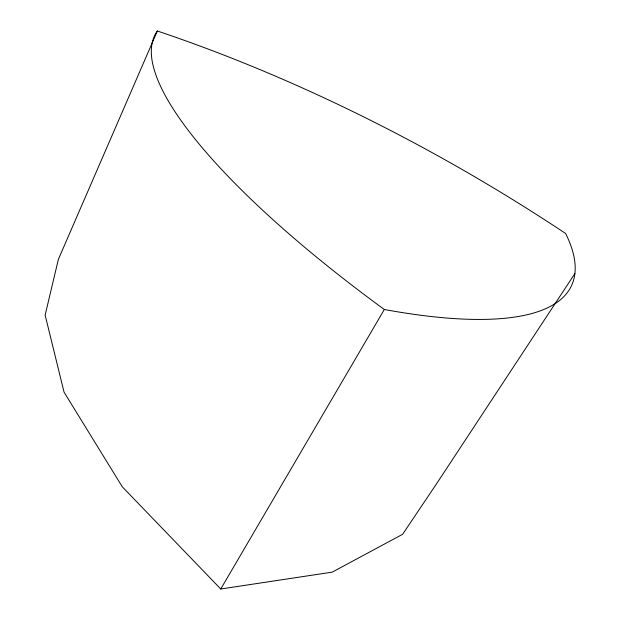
<?xml version="1.0" encoding="UTF-8"?>
<svg xmlns="http://www.w3.org/2000/svg" width="620" height="620" viewBox="0 0 620 620"><rect width="100%" height="100%" fill="white"/><g stroke="black" fill="none" stroke-linecap="round" stroke-linejoin="round"><path stroke-width="0.93" d="M220.751 589L384.33 309.496A543.306 142.662 25.1 0 0 565.618 233.492A833.931 374.007 30.8 0 0 157.356 31L58.365 259.369L45.136 315.099L64.061 392.166L122.295 486.816L220.751 589L332.173 572.152L402.605 534.308L436.201 484.321L574.864 273.614M384.33 309.496A481.74 121.001 31.7 0 1 157.356 31"/></g></svg>
